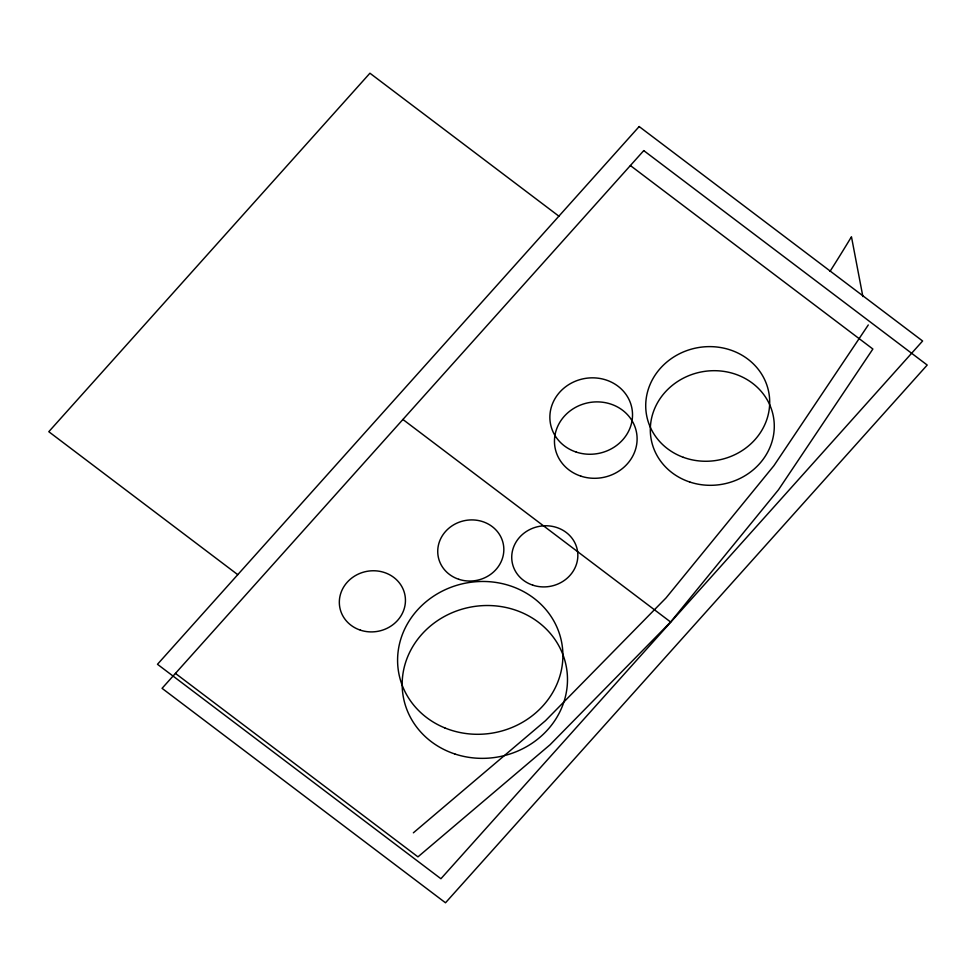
<?xml version="1.0" encoding="UTF-8"?>
<svg xmlns="http://www.w3.org/2000/svg" width="976" height="976" viewBox="0 0 976 976"><rect width="100%" height="100%" fill="white"/><g stroke="black" fill="none" stroke-linecap="round" stroke-linejoin="round"><path stroke-width="1.46" d="M868.286 324.959L773.944 465.65L666.022 597.946L545.474 720.703L413.36 832.821M175.448 673.403L417.948 856.867L550.061 744.749L670.61 622.005L778.531 489.708L872.873 349.018L630.374 165.542M558.894 216.172L369.928 73.212L48.8 431.709L237.766 574.669M402.917 419.473L670.61 622.005M862.869 296.558L851.462 236.765A1887.877 1735.218 -10.8 0 1 830.027 271.365M639.17 126.551L157.478 664.29L440.92 878.729L922.613 341.002L639.17 126.551M643.757 150.609L162.065 688.336L445.507 902.788L927.2 365.048L643.757 150.609M532.786 585.161A33.147 30.476 -10.8 0 0 577.463 550.769A33.147 30.476 -10.8 0 0 524.088 533.103A33.147 30.476 -10.8 0 0 532.786 585.161M444.849 727.925A82.887 76.177 -10.8 0 0 562.627 649.333A82.887 76.177 -10.8 0 0 433.259 596.385A82.887 76.177 -10.8 0 0 444.849 727.925M683.359 457.329A62.159 57.133 -10.8 0 0 769.259 395.329A62.159 57.133 -10.8 0 0 670.512 359.18A62.159 57.133 -10.8 0 0 683.359 457.329M360.388 630.154A33.147 30.476 -10.8 0 0 405.064 595.75A33.147 30.476 -10.8 0 0 351.689 578.097A33.147 30.476 -10.8 0 0 360.388 630.154M458.781 579.293A33.147 30.476 -10.8 0 0 503.457 544.901A33.147 30.476 -10.8 0 0 450.095 527.235A33.147 30.476 -10.8 0 0 458.781 579.293M576.206 452.071A41.443 38.088 -10.8 0 0 632.045 409.066A41.443 38.088 -10.8 0 0 565.336 386.996A41.443 38.088 -10.8 0 0 576.206 452.071M454.853 753.984A82.887 76.177 -10.8 0 0 566.531 667.987A82.887 76.177 -10.8 0 0 433.112 623.835A82.887 76.177 -10.8 0 0 454.853 753.984M580.805 476.117A41.443 38.088 -10.8 0 0 636.633 433.124A41.443 38.088 -10.8 0 0 569.923 411.042A41.443 38.088 -10.8 0 0 580.805 476.117M689.812 482.034A62.159 57.133 -10.8 0 0 773.565 417.545A62.159 57.133 -10.8 0 0 673.501 384.434A62.159 57.133 -10.8 0 0 689.812 482.034"/></g></svg>
